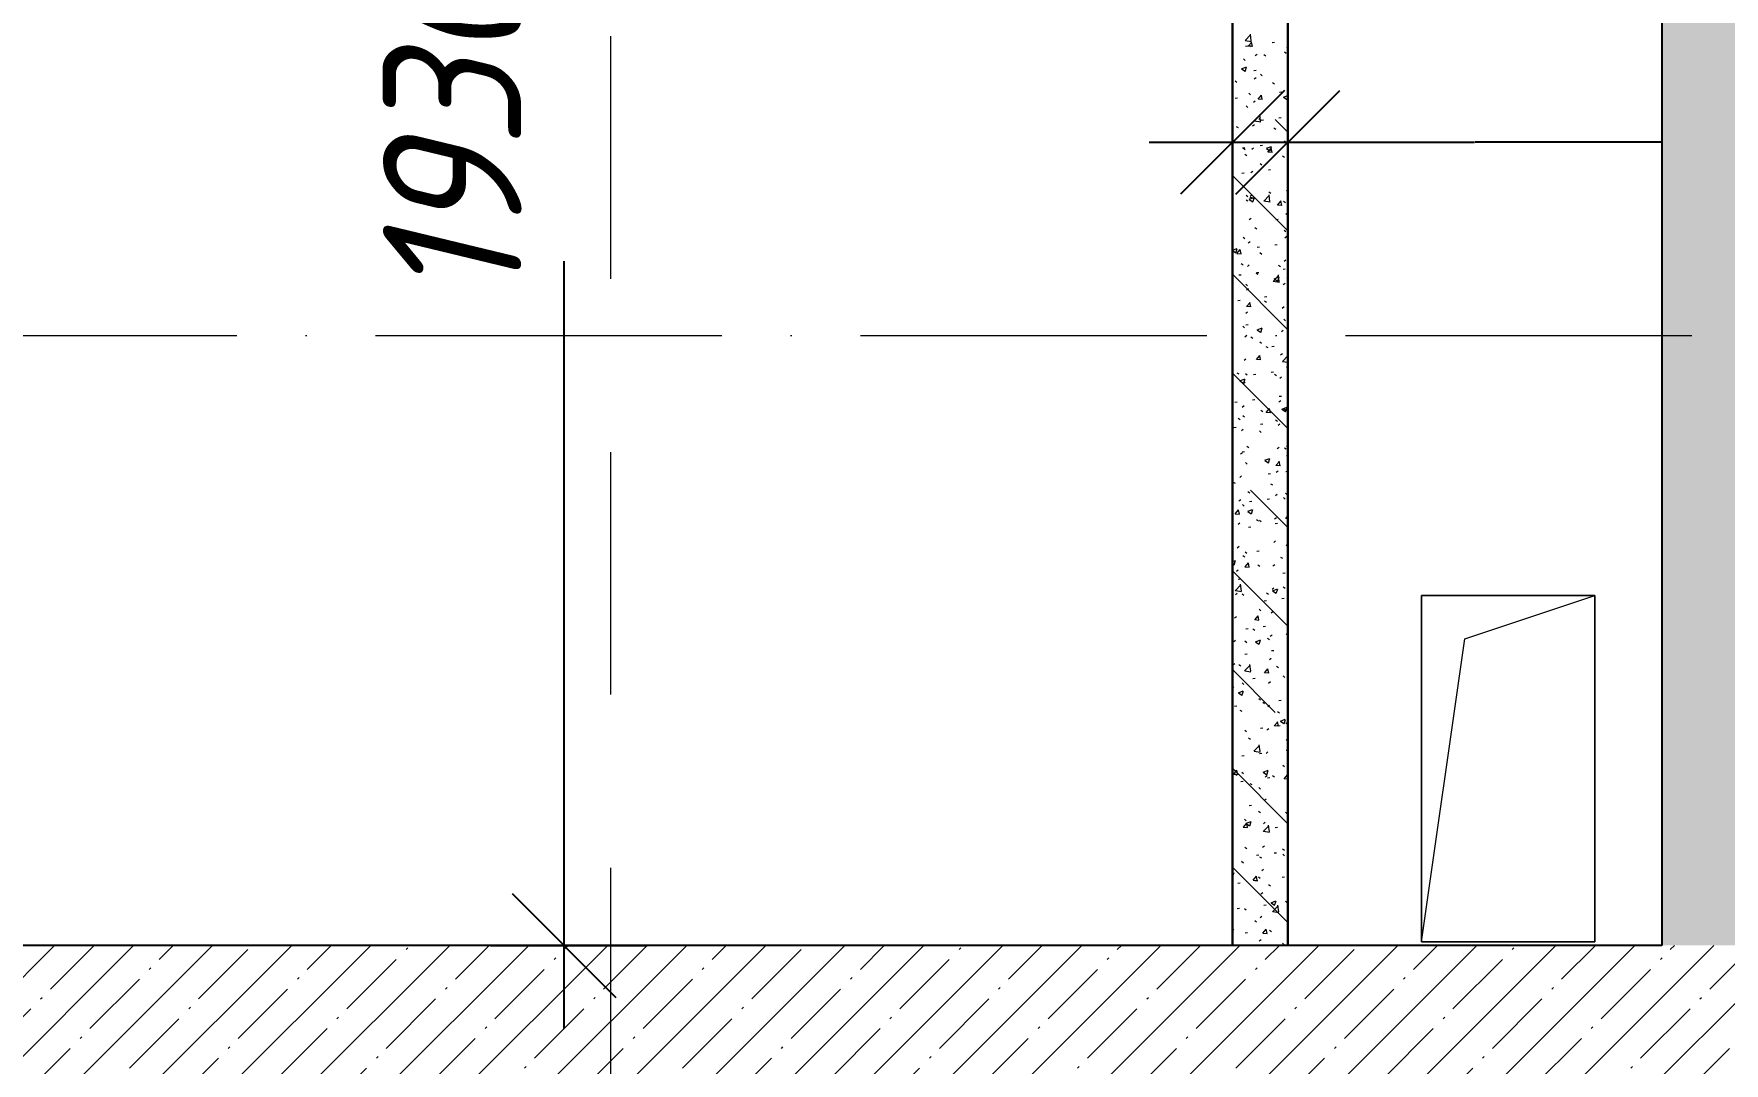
# Model space of a CAD drawing. Header units: millimetres. Extents: x 12986 to 523328, y -9759 to 30092.
# Drawn here: x 148807 to 151247, y 17100 to 18585 of the extents above; entities that cross this region are included whole.
import ezdxf

# ---------------------------------------------------------------- set-up
doc = ezdxf.new("R2010")
doc.units = ezdxf.units.MM
doc.linetypes.add('01 Штриховая _4 мм_', pattern=[600, 350, -250])
doc.linetypes.add('50_200_ШТРИХ_1Т_ш5_п1_п1_', pattern=[700, 500, -100, 0, -100])
for name, color, linetype, lineweight in [('0) ПГП', 1, 'Continuous', 30), ('4) ПГП красный расчет', 12, 'Continuous', 30), ('A-ANNO-DIMS', 7, 'Continuous', 9), ('A-FLOR', 7, 'Continuous', 9), ('A-GENM', 7, 'Continuous', 9), ('A-WALL-1', 7, 'Continuous', 25), ('A-WALL-PATT-1', 7, 'Continuous', 5), ('A-WALL-PATT-4', 250, 'Continuous', 5), ('G-ANNO-SYMB-1', 7, '01 Штриховая _4 мм_', 9), ('Оси-2', 7, '50_200_ШТРИХ_1Т_ш5_п1_п1_', 9)]:
    doc.layers.add(name, color=color, linetype=linetype, lineweight=lineweight)
doc.styles.add('ISOCPEUR_I_3', font='isocpeui.ttf', dxfattribs={"width": 0.9, "height": 200})
doc.dimstyles.new('ISO-2_0_0_9К_СРЕДНИЙ_1', dxfattribs={"dimscale": 304.8, "dimtxt": 199.196235, "dimasz": 0.492126, "dimexe": 0.393701, "dimexo": 0, "dimgap": 0, "dimtad": 1, "dimdec": 0, "dimzin": 0, "dimdsep": 46, "dimtxsty": 'ISOCPEUR_I_3', "dimblk1": 'OBLIQUE', "dimblk2": 'OBLIQUE', "dimsah": 1, "dimcen": 0.09, "dimdle": 0.393701, "dimazin": 0, "dimtfac": 1, "dimtdec": 4, "dimtix": 1, "dimtmove": 2, "dimatfit": 3, "dimfxl": 1, "dimtvp": 1, "dimtolj": 1, "dimtzin": 0, "dimarcsym": 2})
doc.dimstyles.new('ISO-2_0_0_9К_СРЕДНИЙ_6', dxfattribs={"dimscale": 304.8, "dimtxt": 199.196235, "dimasz": 0.492126, "dimexe": 0.393701, "dimexo": 0, "dimgap": 0, "dimtad": 1, "dimdec": 0, "dimzin": 0, "dimdsep": 46, "dimtxsty": 'ISOCPEUR_I_3', "dimblk1": 'OBLIQUE', "dimblk2": 'OBLIQUE', "dimsah": 1, "dimcen": 0.09, "dimdle": 0.393701, "dimazin": 0, "dimtfac": 1, "dimtdec": 4, "dimtix": 1, "dimtmove": 1, "dimatfit": 3, "dimfxl": 1, "dimtvp": 1, "dimtolj": 1, "dimtzin": 0, "dimarcsym": 2})
doc.dimstyles.get("Standard").update_dxf_attribs({"dimtxt": 0.18, "dimasz": 0.18, "dimexe": 0.18, "dimexo": 0.0625, "dimgap": 0.09, "dimtad": 0, "dimtih": 1, "dimtoh": 1, "dimdec": 4, "dimzin": 0, "dimdsep": 46, "dimtxsty": 'Standard', "dimcen": 0.09, "dimadec": 0, "dimazin": 0, "dimtfac": 1, "dimtdec": 4, "dimtofl": 0, "dimtmove": 0, "dimatfit": 3, "dimfxl": 1, "dimtolj": 1, "dimtzin": 0, "dimarcsym": 0})
pattern_1 = [(45, (61996.89, 0), (-57.024626, 57.024626), []), (45, (62053.92, 0), (-57.024626, 57.024626), [100.806, -20.161, 3.353, -16.808])]

# ---------------------------------------------------------------- blocks, each defined once
blk = doc.blocks.new('AR_Отверстие прямоугольное _в плите_ - AR_Отверстие прямоугольное _в плите_-24491325-АР1_Кладочный план 1 этажа')
at = {"layer": 'A-GENM'}
for p, q in [((125, 250), (-125, 250)), ((-125, 250), (-125, -250)), ((-62.5, 187.5), (125, 250)), ((125, -250), (125, 250)), ((-125, -250), (-62.5, 187.5)), ((-125, -250), (125, -250))]:
    blk.add_line(p, q, dxfattribs=at)
blk = doc.blocks.new('_Oblique')
at = {"color": 0, "linetype": 'ByBlock', "lineweight": -2}
blk.add_line((-0.5, -0.5), (0.5, 0.5), dxfattribs=at)
blk = doc.blocks.new('DIMBLOCK611-АР1_Кладочный план 1 этажа')
at = {"layer": 'A-ANNO-DIMS', "color": 0, "lineweight": -2, "transparency": 16777216}
for p, q in [((149572.2, 19320), (149572.2, 18699.4)), ((149466.1, 19200), (149692.2, 19200)), ((149572.2, 17150), (149572.2, 18257.2)), ((149466.1, 17270), (149692.2, 17270))]:
    blk.add_line(p, q, dxfattribs=at)
at = {"layer": 'Defpoints', "color": 0, "transparency": 16777216}
for p in [(149466.1, 19200), (149572.2, 19200), (149466.1, 17270)]:
    blk.add_point(p, dxfattribs=at)
at = {"layer": 'A-ANNO-DIMS', "color": 0, "lineweight": -2, "transparency": 16777216, "xscale": 150, "yscale": 150, "zscale": 150}
for p, rotation in [((149572.2, 19200), 90), ((149572.2, 17270), 270)]:
    blk.add_blockref('_Oblique', p, dxfattribs=dict(at, rotation=rotation))
at = {"layer": 'A-ANNO-DIMS', "color": 0, "transparency": 16777216, "insert": (149310.9, 18197.9), "char_height": 200, "width": 560.814, "attachment_point": 1, "rotation": 90, "line_spacing_factor": 1.149209, "style": 'ISOCPEUR_I_3'}
blk.add_mtext('\\A1;1930', dxfattribs=at)
blk = doc.blocks.new('DIMBLOCK649-АР1_Кладочный план 1 этажа')
at = {"layer": 'A-ANNO-DIMS', "color": 0, "lineweight": -2, "transparency": 16777216}
for p, q in [((150536.9, 18534.8), (150536.9, 18308.8)), ((150616.9, 18534.8), (150616.9, 18308.8)), ((150416.9, 18428.8), (150736.9, 18428.8))]:
    blk.add_line(p, q, dxfattribs=at)
at = {"layer": 'Defpoints', "color": 0, "transparency": 16777216}
for p in [(150536.9, 18534.8), (150616.9, 18534.8), (150616.9, 18428.8)]:
    blk.add_point(p, dxfattribs=at)
at = {"layer": 'A-ANNO-DIMS', "color": 0, "lineweight": -2, "transparency": 16777216, "xscale": 150, "yscale": 150, "zscale": 150, "rotation": 180}
blk.add_blockref('_Oblique', (150536.9, 18428.8), dxfattribs=at)
at = {"layer": 'A-ANNO-DIMS', "color": 0, "lineweight": -2, "transparency": 16777216, "xscale": 150, "yscale": 150, "zscale": 150}
blk.add_blockref('_Oblique', (150616.9, 18428.8), dxfattribs=at)
at = {"layer": 'A-ANNO-DIMS', "color": 0, "transparency": 16777216, "insert": (150202.8, 18823.4), "char_height": 200, "width": 303.391, "attachment_point": 1, "line_spacing_factor": 1.149209, "style": 'ISOCPEUR_I_3'}
blk.add_mtext('\\A1;80', dxfattribs=at)
blk = doc.blocks.new('DIMBLOCK650-АР1_Кладочный план 1 этажа')
at = {"layer": 'A-ANNO-DIMS', "color": 0, "lineweight": -2, "transparency": 16777216}
for p, q in [((150616.9, 18534.8), (150616.9, 18428.6)), ((151156.9, 18534.8), (151156.9, 18428.6)), ((150617.1, 18428.8), (150886.2, 18428.8)), ((151156.7, 18428.8), (150887.5, 18428.8))]:
    blk.add_line(p, q, dxfattribs=at)
at = {"layer": 'A-ANNO-DIMS', "color": 0, "transparency": 16777216}
for points in [[(150617.1, 18428.8), (150617.1, 18428.8), (150616.9, 18428.8)], [(151156.7, 18428.8), (151156.7, 18428.8), (151156.9, 18428.8)]]:
    blk.add_solid(points, dxfattribs=at)
at = {"layer": 'Defpoints', "color": 0, "transparency": 16777216}
for p in [(150616.9, 18534.8), (151156.9, 18534.8), (151156.9, 18428.8)]:
    blk.add_point(p, dxfattribs=at)
at = {"layer": 'A-ANNO-DIMS', "color": 0, "transparency": 16777216, "insert": (150886.9, 18428.8), "char_height": 0.18, "width": 473.474, "attachment_point": 5}
blk.add_mtext('\\A1;540.0000', dxfattribs=at)

msp = doc.modelspace()

# ---------------------------------------------------------------- hatches: boundary and pattern name
at = {"layer": 'A-WALL-PATT-1'}
h = msp.add_hatch(dxfattribs=at)
h.set_pattern_fill('FP_1', color=256, style=0, pattern_type=2)
h.set_pattern_definition(pattern_1)
h.paths.add_polyline_path([(151156.89328, 17270.00001), (151406.89328, 17270.00001), (151406.89328, 27099.99988), (151156.89328, 27099.99988), (151156.89328, 18334.35948)], flags=0)
h = msp.add_hatch(dxfattribs=at)
h.set_pattern_fill('FP_1', color=256, style=0, pattern_type=2)
h.set_pattern_definition(pattern_1)
h.paths.add_polyline_path([(152922.82109, 17050.00001), (154806.89328, 17050.00001), (154806.89328, 17270.00001), (148376.89328, 17270.00001), (148376.89328, 17050.00001), (152906.89292, 17050.00001)], flags=0)

# ---------------------------------------------------------------- linework, layer by layer
at = {"layer": '0) ПГП'}
msp.add_line((150616.89326, 17270.00001), (150616.89326, 19199.99988), dxfattribs=at)
at = {"layer": '4) ПГП красный расчет'}
msp.add_line((150536.89326, 19199.99988), (150536.89326, 17270.00001), dxfattribs=at)
at = {"layer": 'A-FLOR'}
for p, q in [((150809.89328, 17775.00001), (151059.89328, 17775.00001)), ((150809.89328, 17275.00001), (150809.89328, 17775.00001)), ((151059.89328, 17775.00001), (151059.89328, 17275.00001)), ((151059.89328, 17275.00001), (150809.89328, 17275.00001))]:
    msp.add_line(p, q, dxfattribs=at)
at = {"layer": 'A-WALL-1'}
for p, q in [((151156.89328, 23429.99988), (151156.89328, 17270.00001)), ((151156.89328, 17270.00001), (146966.89328, 17270.00001))]:
    msp.add_line(p, q, dxfattribs=at)
at = {"layer": 'A-WALL-PATT-4', "linetype": 'Continuous'}
for p, q in [((150555.14713, 18575.51975), (150563.06063, 18583.76726)), ((150555.34436, 18575.73344), (150564.38033, 18574.33202)), ((150555.89888, 18567.66776), (150559.2232, 18568.10541)), ((150559.82047, 18567.93891), (150565.89327, 18567.40761)), ((150559.88947, 18567.6138), (150564.78751, 18573.45106)), ((150560.93195, 18569.07986), (150563.75984, 18567.2783)), ((150564.08832, 18575.07713), (150562.96575, 18584.72605)), ((150565.87845, 18567.14355), (150564.70374, 18573.51211)), ((150594.37785, 18572.73361), (150597.70216, 18573.17127)), ((150552.96569, 18549.36959), (150555.43778, 18547.10434)), ((150569.77872, 18554.17071), (150572.43884, 18556.21189)), ((150582.35409, 18555.43245), (150585.18199, 18553.63089)), ((150612.21727, 18559.53973), (150614.68936, 18557.27448)), ((150615.16827, 18566.78775), (150616.89326, 18565.68881)), ((150550.12555, 18534.86163), (150557.23944, 18537.59239)), ((150550.14638, 18534.70064), (150555.20019, 18531.2918)), ((150555.39659, 18531.14446), (150557.45671, 18537.28405)), ((150567.6497, 18532.66106), (150570.97402, 18533.09872)), ((150568.5432, 18520.34828), (150571.20331, 18522.38946)), ((150577.31059, 18527.0616), (150579.78268, 18524.79635)), ((150540.71854, 18517.43677), (150543.54644, 18515.6352)), ((150563.14625, 18497.21831), (150560.77532, 18499.58924)), ((150573.98673, 18491.19063), (150578.88478, 18497.02789)), ((150579.97499, 18490.72076), (150578.80028, 18497.08932)), ((150594.95486, 18515.14465), (150597.78275, 18513.34309)), ((150605.08688, 18501.03604), (150608.41119, 18501.47369)), ((150610.7712, 18493.95509), (150616.89326, 18496.30512)), ((150540.92156, 18492.58851), (150544.24587, 18493.02617)), ((150556.86118, 18481.33583), (150559.33327, 18479.07057)), ((150567.30767, 18486.52585), (150569.96779, 18488.56703)), ((150573.91746, 18491.51647), (150579.99026, 18490.98517)), ((150610.79213, 18493.79456), (150615.84595, 18490.38572)), ((150616.04209, 18490.23819), (150616.89326, 18492.77486)), ((150616.11276, 18491.50597), (150616.89326, 18490.79077)), ((150542.35572, 18451.87332), (150545.18361, 18450.07175)), ((150566.07215, 18452.70342), (150568.73226, 18454.74459)), ((150568.61655, 18459.73218), (150576.53005, 18467.97969)), ((150568.81372, 18459.94615), (150577.84969, 18458.54472)), ((150575.1699, 18463.22861), (150577.99779, 18461.42704)), ((150577.55906, 18459.2901), (150576.4365, 18468.93902)), ((150578.35873, 18460.96349), (150581.68305, 18461.40114)), ((150596.59204, 18449.5812), (150599.41993, 18447.77963)), ((150616.89326, 18443.4713), (150598.78655, 18461.57801)), ((150603.79326, 18464.31201), (150607.11757, 18464.74966)), ((150551.63059, 18420.89094), (150554.9549, 18421.32859)), ((150564.83663, 18418.88098), (150567.49674, 18420.92216)), ((150577.06511, 18424.23946), (150580.38943, 18424.67711)), ((150586.05026, 18420.27938), (150593.16414, 18423.01015)), ((150591.32069, 18416.56318), (150593.38081, 18422.70276)), ((150611.9181, 18430.88545), (150614.39019, 18428.6202)), ((150615.54408, 18429.30531), (150616.89326, 18429.48293)), ((150552.66652, 18420.71531), (150555.13861, 18418.45006)), ((150554.95649, 18411.58551), (150557.78438, 18409.78395)), ((150577.01142, 18398.40732), (150579.48351, 18396.14207)), ((150586.0713, 18420.11963), (150591.12511, 18416.71079)), ((150588.01444, 18415.09403), (150594.08725, 18414.56273)), ((150588.084, 18414.76746), (150592.98204, 18420.60472)), ((150594.07152, 18414.29797), (150592.89681, 18420.66653)), ((150609.19281, 18409.2934), (150612.0207, 18407.49183)), ((150616.89326, 18300.9093), (150536.89326, 18380.9093)), ((150550.33697, 18384.16691), (150553.66128, 18384.60456)), ((150563.6011, 18385.05855), (150566.26121, 18387.09973)), ((150588.81593, 18389.23276), (150592.14025, 18389.67041)), ((150616.37072, 18392.67573), (150616.89326, 18393.07668)), ((150536.89326, 18358.57261), (150537.99942, 18357.86791)), ((150556.56201, 18352.68155), (150559.0341, 18350.41629)), ((150561.32932, 18346.60368), (150568.4432, 18349.33445)), ((150562.08779, 18349.16021), (150565.4121, 18349.59787)), ((150562.36558, 18351.23612), (150565.02569, 18353.2773)), ((150566.59929, 18342.88816), (150568.65941, 18349.02775)), ((150582.08597, 18343.9446), (150589.99947, 18352.19211)), ((150589.40784, 18357.37735), (150592.23574, 18355.57579)), ((150591.02981, 18343.50306), (150589.90725, 18353.15198)), ((150615.1352, 18358.85329), (150616.89326, 18360.2023)), ((150615.81359, 18362.85169), (150616.89326, 18361.86235)), ((150556.59367, 18346.02206), (150559.42156, 18344.2205)), ((150561.35047, 18346.44469), (150566.40428, 18343.03586)), ((150582.28308, 18344.15886), (150591.31905, 18342.75743)), ((150602.11143, 18338.67158), (150608.18424, 18338.14028)), ((150602.18126, 18338.34428), (150607.07931, 18344.18154)), ((150608.16806, 18337.87518), (150606.99335, 18344.24375)), ((150610.82999, 18343.72994), (150613.65788, 18341.92838)), ((150613.89968, 18325.03086), (150616.55979, 18327.07204)), ((150536.89326, 18309.28957), (150538.68396, 18309.52532)), ((150561.13005, 18317.41369), (150563.79016, 18319.45486)), ((150569.19444, 18305.73426), (150572.02233, 18303.93269)), ((150599.52496, 18317.53519), (150602.84928, 18317.97284)), ((150611.61893, 18302.23117), (150614.09102, 18299.96592)), ((150536.89326, 18273.03734), (150543.72225, 18275.65874)), ((150541.8779, 18269.21315), (150543.93801, 18275.35273)), ((150552.36735, 18292.06103), (150554.83944, 18289.79578)), ((150559.89453, 18283.59125), (150562.55464, 18285.63243)), ((150572.79682, 18277.46264), (150576.12113, 18277.90029)), ((150598.23134, 18280.81116), (150601.55566, 18281.24881)), ((150612.66415, 18291.20843), (150615.32426, 18293.24961)), ((150536.89326, 18272.59195), (150541.68345, 18269.36092)), ((150543.33479, 18268.62476), (150549.40759, 18268.09345)), ((150543.40477, 18268.29718), (150548.30281, 18274.13444)), ((150549.39109, 18267.82831), (150548.21638, 18274.19687)), ((150549.40947, 18253.81822), (150552.23736, 18252.01665)), ((150558.659, 18249.76882), (150561.31912, 18251.81)), ((150576.71225, 18269.75305), (150579.18434, 18267.48779)), ((150603.64579, 18251.5261), (150606.47368, 18249.72453)), ((150611.42863, 18257.386), (150614.08874, 18259.42717)), ((150616.20842, 18262.24914), (150616.89326, 18262.18922)), ((150616.27853, 18261.92111), (150616.89326, 18262.65372)), ((150616.89326, 18158.34888), (150536.89326, 18238.34888)), ((150546.06867, 18237.39009), (150549.39299, 18237.82774)), ((150570.83162, 18240.17081), (150573.65951, 18238.36924)), ((150571.5032, 18240.73861), (150574.82751, 18241.17626)), ((150595.55539, 18228.15703), (150603.46889, 18236.40454)), ((150595.75245, 18228.37156), (150604.78842, 18226.97014)), ((150597.25402, 18232.02144), (150604.3679, 18234.75221)), ((150597.27539, 18231.86368), (150602.32921, 18228.45484)), ((150602.52339, 18228.30687), (150604.58351, 18234.44646)), ((150604.50056, 18227.71603), (150603.378, 18237.36495)), ((150609.98216, 18245.80446), (150613.30648, 18246.24211)), ((150615.51442, 18234.19741), (150616.89326, 18232.93394)), ((150556.26284, 18224.02727), (150558.73493, 18221.76202)), ((150557.42348, 18215.94639), (150560.08359, 18217.98757)), ((150583.25402, 18205.73191), (150586.57833, 18206.16956)), ((150610.1931, 18223.56356), (150612.85321, 18225.60474)), ((150544.77505, 18200.66606), (150548.09937, 18201.10371)), ((150556.18795, 18182.12396), (150558.84807, 18184.16513)), ((150557.43178, 18192.20231), (150563.50458, 18191.67101)), ((150557.50203, 18191.87401), (150562.40007, 18197.71127)), ((150563.48763, 18191.40552), (150562.31292, 18197.77408)), ((150583.43238, 18199.883), (150586.26027, 18198.08144)), ((150608.95758, 18189.74113), (150611.61769, 18191.78231)), ((150552.06818, 18163.40676), (150554.54028, 18161.1415)), ((150556.52587, 18165.65936), (150559.85019, 18166.09701)), ((150572.53308, 18158.34574), (150579.64696, 18161.0765)), ((150572.55456, 18158.18875), (150577.60837, 18154.77991)), ((150577.80199, 18154.63186), (150579.86211, 18160.77145)), ((150607.72205, 18155.9187), (150610.38217, 18157.95988)), ((150611.31976, 18173.5769), (150613.79185, 18171.31164)), ((150554.95243, 18148.30152), (150557.61254, 18150.3427)), ((150563.64742, 18147.96696), (150566.47531, 18146.1654)), ((150576.41308, 18141.09877), (150578.88517, 18138.83351)), ((150585.06956, 18134.31955), (150587.89745, 18132.51799)), ((150593.96305, 18134.03434), (150597.28736, 18134.47199)), ((150553.7169, 18114.47909), (150556.37702, 18116.52027)), ((150571.52876, 18115.77987), (150577.60157, 18115.24857)), ((150571.59929, 18115.45083), (150576.49734, 18121.28809)), ((150577.58416, 18114.98273), (150576.40945, 18121.3513)), ((150606.48653, 18122.09627), (150609.14664, 18124.13744)), ((150609.02481, 18112.36946), (150616.89326, 18120.57002)), ((150609.22181, 18112.58427), (150616.89326, 18111.39447)), ((150615.21525, 18105.54313), (150616.89326, 18104.00552)), ((150616.89326, 18121.1953), (150616.84874, 18121.57791)), ((150616.89326, 18015.78688), (150536.89326, 18095.78688)), ((150543.43401, 18096.32387), (150546.2619, 18094.5223)), ((150547.81213, 18084.67004), (150554.92602, 18087.4008)), ((150547.83373, 18084.51382), (150552.88754, 18081.10498)), ((150552.48138, 18080.65666), (150555.14149, 18082.69784)), ((150553.0806, 18080.95685), (150555.14071, 18087.09643)), ((150555.96367, 18095.37299), (150558.43576, 18093.10774)), ((150567.2349, 18093.96179), (150570.55922, 18094.39944)), ((150592.66943, 18097.31031), (150595.99374, 18097.74796)), ((150597.67033, 18094.03175), (150600.49822, 18092.23018)), ((150605.251, 18088.27383), (150607.91112, 18090.31501)), ((150565.94128, 18057.23776), (150569.2656, 18057.67541)), ((150604.01548, 18054.4514), (150606.67559, 18056.49258)), ((150604.42025, 18062.30361), (150607.74456, 18062.74126)), ((150540.50676, 18053.88924), (150543.83107, 18054.32689)), ((150545.07119, 18030.76041), (150547.89908, 18028.95885)), ((150551.24585, 18046.83423), (150553.90597, 18048.8754)), ((150551.76901, 18034.75248), (150554.24111, 18032.48722)), ((150577.88537, 18042.11571), (150580.71326, 18040.31414)), ((150585.62575, 18039.35742), (150591.69856, 18038.82612)), ((150585.69656, 18039.02766), (150590.5946, 18044.86492)), ((150591.6807, 18038.55994), (150590.50599, 18044.92851)), ((150608.45778, 18043.7635), (150615.57167, 18046.49426)), ((150608.47949, 18043.60774), (150613.5333, 18040.1989)), ((150611.02059, 18044.92262), (150613.49269, 18042.65736)), ((150613.72609, 18040.05057), (150615.78621, 18046.19016)), ((150539.21314, 18017.16521), (150542.53745, 18017.60286)), ((150550.01033, 18013.01179), (150552.67044, 18015.05297)), ((150576.11391, 18012.44449), (150578.586, 18010.17923)), ((150577.6921, 18022.23106), (150581.01642, 18022.66871)), ((150599.30751, 18028.4683), (150602.1354, 18026.66673)), ((150602.77995, 18020.62897), (150605.44007, 18022.67015)), ((150550.96396, 17982.15851), (150554.28827, 17982.59616)), ((150557.67196, 17990.47261), (150560.49985, 17988.67105)), ((150601.54443, 17986.80654), (150604.20454, 17988.84771)), ((150611.90828, 17988.18049), (150614.73617, 17986.37893)), ((150615.12928, 17990.60603), (150616.89326, 17990.83827)), ((150548.7748, 17979.18936), (150551.43492, 17981.23054)), ((150555.6645, 17966.71871), (150558.13659, 17964.45346)), ((150583.73684, 17970.0878), (150590.85072, 17972.81856)), ((150583.75865, 17969.93281), (150588.81247, 17966.52397)), ((150589.00469, 17966.37556), (150591.06481, 17972.51514)), ((150599.72274, 17962.93498), (150605.79554, 17962.40368)), ((150599.79382, 17962.60449), (150604.69187, 17968.44175)), ((150605.77723, 17962.13715), (150604.60252, 17968.50572)), ((150614.91608, 17976.88885), (150616.89326, 17975.0771)), ((150537.88699, 17938.55657), (150540.71489, 17936.755)), ((150547.53928, 17945.36693), (150550.19939, 17947.40811)), ((150588.40113, 17950.53348), (150591.72545, 17950.97114)), ((150592.12331, 17936.26445), (150594.9512, 17934.46289)), ((150600.3089, 17952.9841), (150602.96902, 17955.02528)), ((150613.83566, 17953.882), (150616.89326, 17954.28454)), ((150546.30375, 17911.5445), (150548.96387, 17913.58567)), ((150559.30914, 17924.90916), (150562.13703, 17923.10759)), ((150561.67299, 17910.46094), (150564.9973, 17910.89859)), ((150616.89326, 17873.22645), (150563.14696, 17926.97275)), ((150587.10751, 17913.80945), (150590.43183, 17914.24711)), ((150599.07338, 17919.16167), (150601.73349, 17921.20285)), ((150610.72142, 17916.26834), (150613.19352, 17914.00308)), ((150613.54545, 17922.61704), (150616.37335, 17920.81548)), ((150540.94609, 17892.88815), (150547.0189, 17892.35685)), ((150541.01732, 17892.55738), (150545.91537, 17898.39464)), ((150547.00027, 17892.09028), (150545.82556, 17898.45885)), ((150551.46985, 17906.0982), (150553.94194, 17903.83294)), ((150559.0159, 17896.41209), (150566.12978, 17899.14286)), ((150559.03782, 17896.25788), (150564.09164, 17892.84904)), ((150564.2833, 17892.70055), (150566.34341, 17898.84013)), ((150571.9099, 17884.62136), (150574.7378, 17882.81979)), ((150597.83785, 17885.33924), (150600.49797, 17887.38042)), ((150613.81973, 17886.51254), (150616.89326, 17886.24364)), ((150613.89109, 17886.18131), (150616.89326, 17889.75916)), ((150536.89326, 17870.6449), (150538.26915, 17870.82604)), ((150545.06823, 17877.72206), (150547.72834, 17879.76324)), ((150560.37937, 17873.7369), (150563.70368, 17874.17456)), ((150575.81474, 17883.79021), (150578.28683, 17881.52496)), ((150598.85833, 17878.80276), (150602.18265, 17879.24041)), ((150543.83271, 17843.89963), (150546.49282, 17845.94081)), ((150555.36533, 17838.06443), (150557.83742, 17835.79918)), ((150572.13019, 17838.73021), (150575.4545, 17839.16786)), ((150596.60233, 17851.51681), (150599.26244, 17853.55798)), ((150614.61691, 17848.23457), (150616.89326, 17846.14869)), ((150536.89326, 17834.09118), (150536.97554, 17834.10201)), ((150536.89326, 17823.73379), (150541.40883, 17825.46715)), ((150536.89326, 17820.84524), (150539.3708, 17819.17411)), ((150539.5619, 17819.02553), (150541.62202, 17825.16512)), ((150542.59718, 17810.0772), (150545.25729, 17812.11838)), ((150552.12494, 17832.70531), (150554.95283, 17830.90375)), ((150555.04308, 17816.46571), (150561.11589, 17815.93441)), ((150555.11459, 17816.13421), (150560.01263, 17821.97147)), ((150561.0968, 17815.66749), (150559.92209, 17822.03606)), ((150573.54708, 17819.0579), (150576.37497, 17817.25634)), ((150595.3668, 17817.69437), (150598.02692, 17819.73555)), ((150606.36126, 17830.4132), (150609.18915, 17828.61163)), ((150616.89326, 17730.66445), (150536.89326, 17810.66445)), ((150541.00165, 17781.8242), (150548.91515, 17790.07171)), ((150545.40204, 17798.65766), (150548.72636, 17799.09531)), ((150549.9518, 17781.38404), (150548.82924, 17791.03296)), ((150609.56736, 17807.10518), (150612.89168, 17807.54284)), ((150610.42226, 17787.61406), (150612.89435, 17785.3488)), ((150541.19827, 17782.0395), (150550.23424, 17780.63807)), ((150541.36166, 17776.25477), (150544.02177, 17778.29594)), ((150551.17068, 17777.44392), (150553.64277, 17775.17867)), ((150582.83922, 17767.03263), (150586.16353, 17767.47029)), ((150586.14785, 17778.7701), (150588.97574, 17776.96854)), ((150594.13128, 17783.87194), (150596.79139, 17785.91312)), ((150594.9406, 17781.82985), (150602.05448, 17784.56062)), ((150594.96275, 17781.67687), (150600.01656, 17778.26803)), ((150600.20739, 17778.11926), (150602.26751, 17784.25884)), ((150608.27374, 17770.38115), (150611.59806, 17770.81881)), ((150540.12613, 17742.43233), (150542.78624, 17744.47351)), ((150569.14007, 17740.04326), (150575.21287, 17739.51196)), ((150569.21185, 17739.71104), (150574.1099, 17745.5483)), ((150575.19334, 17739.2447), (150574.01863, 17745.61327)), ((150575.51557, 17755.13593), (150577.98766, 17752.87068)), ((150592.89575, 17750.04951), (150595.55587, 17752.09069)), ((150556.11107, 17726.96008), (150559.43538, 17727.39774)), ((150566.36289, 17726.85406), (150569.19078, 17725.05249)), ((150581.5456, 17730.3086), (150584.86991, 17730.74626)), ((150591.66023, 17716.22708), (150594.32034, 17718.26825)), ((150614.31774, 17719.58029), (150616.78983, 17717.31504)), ((150538.89061, 17708.6099), (150541.55072, 17710.65108)), ((150554.81745, 17690.23605), (150558.14177, 17690.67371)), ((150555.06616, 17709.41015), (150557.53825, 17707.1449)), ((150570.21966, 17708.15415), (150577.33354, 17710.88491)), ((150570.24191, 17708.00194), (150575.29573, 17704.5931)), ((150575.486, 17704.44424), (150577.54611, 17710.58383)), ((150587.78503, 17713.20665), (150590.61292, 17711.40508)), ((150593.29642, 17695.30191), (150596.62073, 17695.73956)), ((150598.78797, 17606.20932), (150536.89326, 17668.10403)), ((150537.65508, 17674.78747), (150540.3152, 17676.82865)), ((150546.14948, 17675.21096), (150548.97737, 17673.4094)), ((150554.47107, 17666.03662), (150562.38457, 17674.28413)), ((150554.66763, 17666.2522), (150563.7036, 17664.85078)), ((150563.42255, 17665.597), (150562.29998, 17675.24592)), ((150583.30912, 17663.28786), (150588.20716, 17669.12512)), ((150589.28987, 17662.82191), (150588.11516, 17669.19048)), ((150590.42471, 17682.40464), (150593.08482, 17684.44582)), ((150600.3858, 17672.91885), (150603.21369, 17671.11728)), ((150536.89326, 17641.32852), (150539.07967, 17643.00621)), ((150550.87151, 17648.78964), (150553.3436, 17646.52439)), ((150566.56827, 17655.22936), (150569.89259, 17655.66701)), ((150583.23706, 17663.62082), (150589.30986, 17663.08952)), ((150589.18918, 17648.58221), (150591.84929, 17650.62339)), ((150610.12309, 17658.95978), (150612.59518, 17656.69453)), ((150545.49871, 17634.47845), (150552.6126, 17637.20921)), ((150545.52108, 17634.32701), (150550.5749, 17630.91817)), ((150550.7646, 17630.76923), (150552.82472, 17636.90882)), ((150575.2164, 17626.48165), (150577.68849, 17624.2164)), ((150580.60083, 17621.0028), (150583.42872, 17619.20124)), ((150587.95366, 17614.75978), (150590.61377, 17616.80096)), ((150604.00545, 17623.60433), (150607.32976, 17624.04199)), ((150536.89326, 17608.45414), (150537.84415, 17609.18378)), ((150539.84013, 17615.15681), (150543.16444, 17615.59446)), ((150547.78666, 17609.64751), (150550.61455, 17607.84595)), ((150597.40638, 17586.86469), (150602.30442, 17592.70195)), ((150602.02298, 17607.35539), (150604.85087, 17605.55383)), ((150603.38641, 17586.39913), (150602.2117, 17592.76769)), ((150606.14436, 17593.57191), (150613.25825, 17596.30267)), ((150606.16684, 17593.42093), (150611.22065, 17590.01209)), ((150611.41009, 17589.86296), (150613.47021, 17596.00254)), ((150554.76699, 17580.75588), (150557.23908, 17578.49062)), ((150560.38743, 17569.35971), (150563.21532, 17567.55814)), ((150577.2773, 17583.53178), (150580.60161, 17583.96944)), ((150586.71813, 17580.93735), (150589.37824, 17582.97852)), ((150597.33405, 17587.19838), (150603.40685, 17586.66708)), ((150602.71183, 17586.8803), (150606.03614, 17587.31796)), ((150614.01857, 17590.92602), (150616.49066, 17588.66076)), ((150614.62374, 17567.06759), (150616.89326, 17565.62175)), ((150550.54915, 17543.45923), (150553.87347, 17543.89689)), ((150567.94049, 17550.24905), (150575.85399, 17558.49656)), ((150568.137, 17550.46491), (150577.17297, 17549.06348)), ((150576.89329, 17549.80997), (150575.77073, 17559.45889)), ((150575.98368, 17546.80775), (150579.308, 17547.24541)), ((150585.48261, 17547.11491), (150588.14272, 17549.15609)), ((150614.46265, 17551.8736), (150616.89326, 17552.1936)), ((150616.89326, 17445.54203), (150536.89326, 17525.54203)), ((150538.62988, 17516.81759), (150543.52793, 17522.65485)), ((150544.60944, 17516.35225), (150543.43473, 17522.72082)), ((150550.57234, 17520.13536), (150553.04443, 17517.87011)), ((150581.42342, 17519.89621), (150588.5373, 17522.62697)), ((150581.44601, 17519.746), (150586.49982, 17516.33716)), ((150586.6887, 17516.18794), (150588.74881, 17522.32753)), ((150609.82392, 17530.3055), (150612.29601, 17528.04025)), ((150538.5574, 17517.15155), (150544.63021, 17516.62025)), ((150540.60246, 17517.44367), (150543.43035, 17515.6421)), ((150549.25554, 17506.7352), (150552.57985, 17507.17286)), ((150562.0246, 17503.79626), (150564.8525, 17501.99469)), ((150574.91723, 17497.82737), (150577.38933, 17495.56212)), ((150584.24708, 17513.29248), (150586.9072, 17515.33366)), ((150587.7345, 17511.80106), (150591.05882, 17512.23871)), ((150594.83878, 17515.15155), (150597.66667, 17513.34998)), ((150611.43104, 17510.77593), (150616.89326, 17510.29805)), ((150611.50365, 17510.44152), (150616.40169, 17516.27878)), ((150616.26092, 17501.50414), (150616.89326, 17501.1013)), ((150616.89326, 17513.17325), (150616.30823, 17516.3449)), ((150561.00636, 17471.72851), (150564.33067, 17472.16616)), ((150583.01156, 17479.47005), (150585.67167, 17481.51123)), ((150552.72715, 17440.39441), (150557.62519, 17446.23167)), ((150554.46782, 17452.1016), (150556.93992, 17449.83634)), ((150556.70248, 17446.2205), (150563.81636, 17448.95127)), ((150556.72517, 17446.07107), (150561.77899, 17442.66223)), ((150558.70598, 17439.92946), (150557.53127, 17446.29803)), ((150561.9673, 17442.51293), (150564.02742, 17448.65251)), ((150574.62537, 17463.50845), (150577.45326, 17461.70689)), ((150581.77603, 17445.64762), (150584.43615, 17447.68879)), ((150613.7194, 17462.27174), (150616.19149, 17460.00648)), ((150536.89326, 17432.00023), (150537.60252, 17432.09361)), ((150552.65439, 17440.72911), (150558.72719, 17440.1978)), ((150581.40991, 17434.46148), (150589.32341, 17442.70899)), ((150581.60636, 17434.67762), (150590.64233, 17433.27619)), ((150590.36404, 17434.02293), (150589.24148, 17443.67185)), ((150598.44353, 17440.10348), (150601.76784, 17440.54114)), ((150554.84041, 17411.59241), (150557.6683, 17409.79085)), ((150571.71538, 17400.03093), (150575.0397, 17400.46859)), ((150576.26255, 17397.945), (150579.09044, 17396.14344)), ((150580.54051, 17411.82518), (150583.20062, 17413.86636)), ((150597.14991, 17403.37945), (150600.47423, 17403.81711)), ((150609.07673, 17409.30029), (150611.90462, 17407.49873)), ((150609.52475, 17401.65122), (150611.99684, 17399.38597)), ((150616.89326, 17302.98161), (150536.89326, 17382.98161)), ((150536.89326, 17374.43024), (150539.09541, 17375.27557)), ((150537.24591, 17368.83792), (150539.30602, 17374.9775)), ((150550.27317, 17391.48108), (150552.74526, 17389.21583)), ((150579.30498, 17378.00275), (150581.9651, 17380.04393)), ((150536.89326, 17369.09852), (150537.05816, 17368.9873)), ((150536.89326, 17358.50555), (150537.45489, 17358.14775)), ((150544.98724, 17359.95838), (150548.31155, 17360.39604)), ((150566.75138, 17364.30666), (150572.82418, 17363.77536)), ((150566.82441, 17363.97124), (150571.72246, 17369.8085)), ((150570.42177, 17363.3069), (150573.74608, 17363.74456)), ((150572.80251, 17363.50668), (150571.6278, 17369.87524)), ((150574.61807, 17369.17309), (150577.09016, 17366.90784)), ((150588.86332, 17357.6572), (150591.69121, 17355.85563)), ((150608.90073, 17368.37275), (150612.22505, 17368.81041)), ((150543.69362, 17323.23435), (150547.01793, 17323.67201)), ((150554.16865, 17323.44732), (150556.64075, 17321.18206)), ((150578.06946, 17344.18032), (150580.72957, 17346.2215)), ((150582.17259, 17328.3002), (150585.4969, 17328.73786)), ((150592.62718, 17331.63826), (150599.74106, 17334.36903)), ((150592.6501, 17331.49006), (150597.70391, 17328.08122)), ((150594.87933, 17318.67391), (150602.79283, 17326.92142)), ((150597.8914, 17327.93164), (150599.95151, 17334.07123)), ((150603.83479, 17318.23589), (150602.71223, 17327.88481)), ((150613.42023, 17333.61746), (150615.89232, 17331.3522)), ((150569.07835, 17305.74116), (150571.90625, 17303.93959)), ((150576.83393, 17310.35789), (150579.49405, 17312.39906)), ((150595.07572, 17318.89032), (150604.11169, 17317.4889)), ((150536.89326, 17293.9851), (150539.09207, 17292.5843)), ((150555.44444, 17288.22766), (150558.76876, 17288.66531)), ((150575.59841, 17276.53545), (150578.25852, 17278.57663)), ((150580.84837, 17287.88422), (150586.92117, 17287.35292)), ((150580.92168, 17287.54807), (150585.81972, 17293.38533)), ((150586.89905, 17287.08389), (150585.72434, 17293.45245)), ((150590.5005, 17292.09375), (150593.32839, 17290.29218)), ((150609.22558, 17272.99694), (150611.69767, 17270.73169))]:
    msp.add_line(p, q, dxfattribs=at)
at = {"layer": 'G-ANNO-SYMB-1'}
msp.add_line((149639.53801, -4568.16057), (149639.53801, 28862.74209), dxfattribs=at)
at = {"layer": 'Оси-2'}
msp.add_line((57586.89328, 18150.00007), (187948.52131, 18150.00007), dxfattribs=at)

# ---------------------------------------------------------------- block references
at = {"layer": 'A-GENM'}
msp.add_blockref('AR_Отверстие прямоугольное _в плите_ - AR_Отверстие прямоугольное _в плите_-24491325-АР1_Кладочный план 1 этажа', (150934.89328, 17525.00001), dxfattribs=at)

# ---------------------------------------------------------------- dimensions: what is measured, and where the dimension line sits
at = {"layer": 'A-ANNO-DIMS'}
dim = msp.add_linear_dim(base=(149572.15068, 19199.99988), p1=(149466.08466, 17270.00001), p2=(149466.08466, 19199.99988), angle=90, dimstyle='ISO-2_0_0_9К_СРЕДНИЙ_1', override={"dimpost": '<>', "dimfxl": 1929.99987}, dxfattribs=at)
dim.commit()
dim.dimension.update_dxf_attribs({"geometry": 'DIMBLOCK611-АР1_Кладочный план 1 этажа', "text_midpoint": (149444.19286, 18478.28488), "dimtype": 160, "text_rotation": 90})
dim = msp.add_linear_dim(base=(150616.89326, 18428.78153), p1=(150536.89326, 18534.84755), p2=(150616.89326, 18534.84755), dimstyle='ISO-2_0_0_9К_СРЕДНИЙ_6', override={"dimpost": '<>', "dimfxl": 80}, dxfattribs=at)
dim.commit()
dim.dimension.update_dxf_attribs({"geometry": 'DIMBLOCK649-АР1_Кладочный план 1 этажа', "text_midpoint": (150354.51968, 18556.73935), "dimtype": 160})
dim = msp.add_linear_dim(base=(151156.89328, 18428.78153), p1=(150616.89326, 18534.84755), p2=(151156.89328, 18534.84755), dimstyle='Standard', dxfattribs=at)
dim.commit()
dim.dimension.update_dxf_attribs({"geometry": 'DIMBLOCK650-АР1_Кладочный план 1 этажа', "text_midpoint": (150886.89327, 18428.78153)})

doc.saveas('drawing.dxf')
